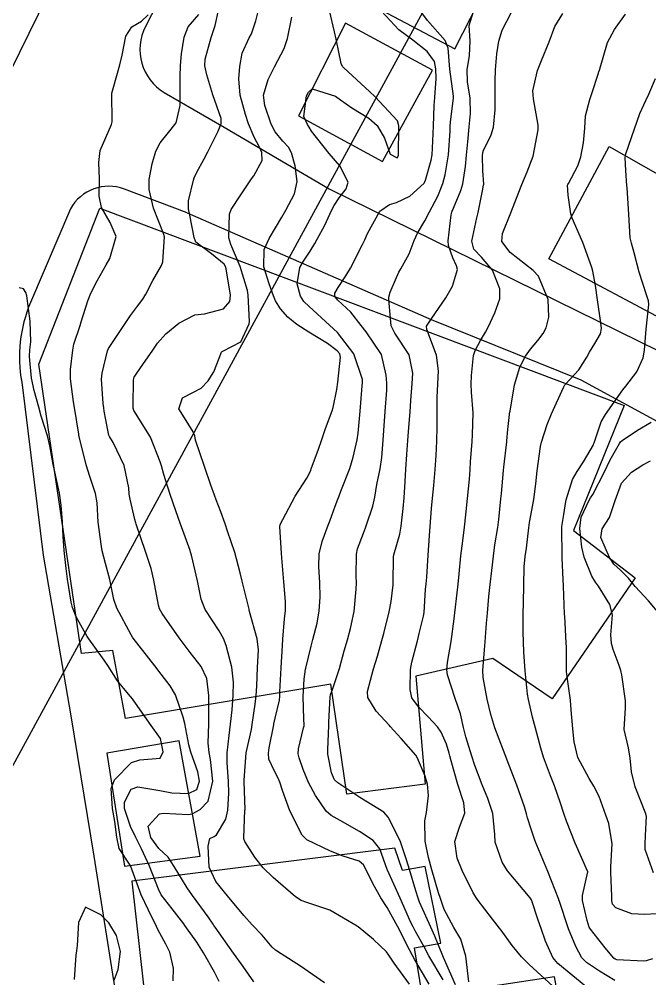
# Model space of a CAD drawing. Header units: metres. Extents: x 318500 to 325275, y 7408834 to 7428799.
# Drawn here: x 320727.3 to 320771.4, y 7409980.9 to 7410048.1 of the extents above; entities that cross this region are included whole.
import ezdxf

# ---------------------------------------------------------------- set-up
doc = ezdxf.new("R2010")
doc.units = ezdxf.units.M
doc.header["$MEASUREMENT"] = 0
doc.linetypes.add('CONTINUO', pattern=[0])
for name, color, linetype in [('Curvas de Nivel 1m', 11, 'Continuous'), ('Curvas de Nivel 5m', 15, 'Continuous'), ('Edificações', 30, 'Continuous'), ('Linha Férrea', 20, 'Continuous'), ('TEXTO', 45, 'Continuous'), ('Vias Primárias', 230, 'Continuous'), ('Vias Secundárias', 230, 'Continuous')]:
    doc.layers.add(name, color=color, linetype=linetype)

msp = doc.modelspace()

# ---------------------------------------------------------------- linework, layer by layer
at = {"layer": 'Curvas de Nivel 1m', "flags": 128}
for points, elevation in [([(320743.655, 7409980.729), (320742.926, 7409981.804), (320742.243, 7409982.747), (320740.958, 7409984.566), (320740.877, 7409984.679), (320740.82, 7409984.762), (320740.464, 7409985.271), (320739.388, 7409986.784), (320738.998, 7409987.318), (320738.09, 7409988.804), (320737.664, 7409989.448), (320737.032, 7409990.056), (320736.474, 7409990.826), (320736.266, 7409991.613), (320737.065, 7409992.489), (320737.347, 7409992.535), (320739.065, 7409992.437), (320739.356, 7409992.495), (320739.911, 7409992.777), (320740.484, 7409993.364), (320740.79, 7409994.765), (320740.643, 7409996.295), (320740.545, 7409996.769), (320740.468, 7409997.432), (320740.512, 7409998.77), (320740.524, 7409999.405), (320740.529, 7410000.77), (320740.378, 7410001.959), (320739.976, 7410002.778), (320739.215, 7410003.767), (320738.448, 7410004.802), (320737.255, 7410006.503), (320737.08, 7410006.822), (320737.001, 7410007.084), (320736.683, 7410008.826), (320736.479, 7410009.641), (320736.099, 7410010.832), (320735.437, 7410012.741), (320735.405, 7410012.839), (320735.342, 7410013.057), (320735.008, 7410014.496), (320734.957, 7410014.846), (320734.921, 7410015.292), (320734.609, 7410016.852), (320733.836, 7410018.441), (320733.566, 7410018.868), (320733.524, 7410018.972), (320733.426, 7410019.43), (320733.21, 7410020.646), (320733.174, 7410020.874), (320733.13, 7410021.189), (320733.016, 7410022.877), (320733.051, 7410023.302), (320733.427, 7410024.871), (320733.502, 7410025.034), (320734.724, 7410026.852), (320735.045, 7410027.329), (320735.537, 7410027.99), (320735.905, 7410028.476), (320736.119, 7410028.834), (320736.603, 7410029.791), (320737.217, 7410030.824), (320737.311, 7410031.095), (320737.42, 7410032.822), (320737.358, 7410033.077), (320736.643, 7410034.83), (320736.343, 7410036.14), (320736.344, 7410036.833), (320736.56, 7410037.948), (320736.82, 7410038.829), (320737.105, 7410039.416), (320737.703, 7410040.121), (320738.238, 7410040.812), (320738.518, 7410042.019), (320738.505, 7410042.809), (320738.523, 7410044.044), (320738.546, 7410044.808), (320738.603, 7410045.633), (320738.794, 7410046.805), (320739.084, 7410047.518), (320739.814, 7410048.37)], 741), ([(320748.599, 7409980.663), (320746.927, 7409981.823), (320745.568, 7409982.701), (320745.177, 7409982.941), (320744.945, 7409983.162), (320744.24, 7409984.008), (320743.559, 7409984.731), (320742.969, 7409985.372), (320741.819, 7409986.752), (320741.005, 7409987.754), (320740.546, 7409988.767), (320740.484, 7409990.218), (320740.6, 7409990.767), (320740.893, 7409990.911), (320741.044, 7409991.017), (320741.7, 7409992.114), (320741.844, 7409992.752), (320741.913, 7409993.927), (320741.896, 7409994.752), (320741.802, 7409996.065), (320741.808, 7409996.753), (320741.938, 7409997.952), (320742.044, 7409998.751), (320742.147, 7409999.768), (320742.213, 7410000.75), (320742.241, 7410001.698), (320742.126, 7410002.751), (320741.723, 7410004.254), (320741.545, 7410004.757), (320741.238, 7410005.292), (320740.254, 7410006.775), (320739.985, 7410007.497), (320739.735, 7410008.783), (320739.307, 7410010.569), (320739.244, 7410010.791), (320739.213, 7410010.89), (320738.525, 7410012.802), (320738.213, 7410013.671), (320737.812, 7410014.813), (320737.381, 7410016.219), (320737.203, 7410016.822), (320737.118, 7410017.099), (320736.432, 7410018.83), (320735.436, 7410020.424), (320735.281, 7410020.685), (320735.238, 7410020.843), (320735.224, 7410021.063), (320735.259, 7410022.843), (320735.302, 7410023.013), (320735.477, 7410023.309), (320736.111, 7410024.214), (320736.545, 7410024.83), (320736.939, 7410025.392), (320737.512, 7410026.058), (320738.432, 7410026.806), (320739.536, 7410027.387), (320740.217, 7410027.46), (320741.54, 7410027.802), (320741.987, 7410028.314), (320742.025, 7410028.755), (320741.735, 7410030.601), (320741.687, 7410030.759), (320741.583, 7410030.928), (320740.712, 7410031.655), (320739.605, 7410032.472), (320739.485, 7410032.792), (320739.187, 7410034.358), (320739.097, 7410034.798), (320739.092, 7410035.344), (320739.438, 7410036.793), (320739.498, 7410036.957), (320739.668, 7410037.315), (320740.186, 7410038.279), (320740.448, 7410038.779), (320741.166, 7410040.23), (320741.379, 7410040.765), (320741.371, 7410041.109), (320740.807, 7410042.774), (320740.389, 7410044.152), (320740.244, 7410044.783), (320740.257, 7410045.265), (320740.687, 7410046.777), (320740.966, 7410047.609), (320741.219, 7410048.769)], 742), ([(320754.548, 7409980.584), (320753.477, 7409982.049), (320753.105, 7409982.598), (320752.942, 7409982.825), (320752.029, 7409983.692), (320750.959, 7409984.574), (320750.927, 7409984.598), (320750.887, 7409984.631), (320748.976, 7409985.751), (320747.38, 7409986.28), (320746.986, 7409986.421), (320746.584, 7409986.686), (320745.01, 7409988.034), (320744.326, 7409988.72), (320743.744, 7409989.446), (320743.038, 7409990.543), (320742.977, 7409990.741), (320742.978, 7409990.804), (320743.048, 7409992.74), (320743.049, 7409992.762), (320742.998, 7409994.741), (320742.998, 7409994.845), (320743.12, 7409996.74), (320743.497, 7409998.383), (320743.558, 7409998.734), (320743.756, 7410000.146), (320743.83, 7410000.73), (320743.885, 7410001.427), (320743.934, 7410002.729), (320743.987, 7410003.96), (320743.909, 7410004.73), (320743.359, 7410006.638), (320743.337, 7410006.739), (320743.329, 7410006.807), (320743.263, 7410007.085), (320742.852, 7410008.744), (320742.708, 7410009.327), (320742.328, 7410010.75), (320741.831, 7410012.256), (320741.652, 7410012.757), (320741.348, 7410013.595), (320741.038, 7410014.446), (320740.924, 7410014.767), (320740.669, 7410015.472), (320740.207, 7410016.778), (320739.59, 7410018.615), (320739.56, 7410018.788), (320739.547, 7410018.914), (320739.424, 7410019.192), (320738.82, 7410020.186), (320738.424, 7410020.805), (320738.681, 7410021.572), (320739.458, 7410021.963), (320739.988, 7410022.256), (320740.467, 7410022.775), (320740.858, 7410023.39), (320741.405, 7410024.761), (320741.445, 7410024.816), (320741.501, 7410024.844), (320742.765, 7410025.494), (320743.343, 7410026.742), (320743.355, 7410026.919), (320743.277, 7410028.743), (320743.223, 7410029.075), (320742.705, 7410030.749), (320742.066, 7410032.293), (320741.926, 7410032.757), (320741.975, 7410034.408), (320742.079, 7410034.756), (320742.699, 7410035.694), (320743.406, 7410036.743), (320743.514, 7410036.89), (320743.665, 7410037.094), (320744.243, 7410038.171), (320744.215, 7410038.732), (320744.052, 7410039.093), (320743.701, 7410039.794), (320743.304, 7410040.744), (320743.088, 7410041.378), (320742.718, 7410042.75), (320742.619, 7410043.889), (320742.69, 7410044.751), (320742.852, 7410045.677), (320743.34, 7410046.745), (320743.498, 7410047.039), (320743.808, 7410047.942), (320743.965, 7410048.591)], 743), ([(320757.77, 7409980.537), (320756.938, 7409982.432), (320756.883, 7409982.551), (320756.332, 7409983.937), (320756.05, 7409984.564), (320755.263, 7409986.298), (320755.162, 7409986.577), (320754.998, 7409987.103), (320754.549, 7409988.585), (320754.35, 7409989.264), (320753.889, 7409990.592), (320753.065, 7409992.258), (320752.766, 7409992.605), (320751.085, 7409993.621), (320749.529, 7409994.654), (320749.309, 7409994.863), (320749.107, 7409995.359), (320748.839, 7409996.663), (320748.832, 7409996.956), (320748.913, 7409998.662), (320748.919, 7409998.897), (320749.007, 7410000.662), (320749.034, 7410000.809), (320749.186, 7410001.257), (320749.647, 7410002.653), (320749.993, 7410003.874), (320750.213, 7410004.645), (320750.438, 7410005.446), (320750.68, 7410006.639), (320750.834, 7410008.195), (320750.84, 7410008.637), (320750.828, 7410009.096), (320750.842, 7410010.637), (320750.924, 7410011.027), (320751.332, 7410012.108), (320751.476, 7410012.49), (320751.529, 7410012.627), (320751.992, 7410013.989), (320752.128, 7410014.619), (320752.271, 7410015.509), (320752.497, 7410016.613), (320752.617, 7410017.397), (320752.714, 7410018.611), (320752.759, 7410019.281), (320752.859, 7410020.609), (320752.965, 7410022.107), (320752.963, 7410022.608), (320752.929, 7410023.158), (320752.589, 7410024.614), (320751.523, 7410026.195), (320751.171, 7410026.635), (320750.452, 7410027.559), (320749.547, 7410028.399), (320749.337, 7410028.662), (320749.33, 7410028.886), (320749.559, 7410029.286), (320750.107, 7410030.117), (320750.423, 7410030.647), (320751.262, 7410032.292), (320751.42, 7410032.633), (320751.614, 7410033.069), (320752.488, 7410034.617), (320753.156, 7410035.089), (320753.639, 7410035.233), (320754.567, 7410035.67), (320755.569, 7410036.581), (320755.609, 7410036.633), (320755.663, 7410036.789), (320756.062, 7410038.197), (320756.129, 7410038.573), (320756.165, 7410039.043), (320756.228, 7410040.572), (320756.281, 7410042.022), (320756.331, 7410042.571), (320756.427, 7410043.903), (320756.402, 7410044.571), (320756.291, 7410045.089), (320755.782, 7410045.786), (320754.777, 7410046.59), (320753.801, 7410047.318), (320752.601, 7410048.618)], 746), ([(320758.702, 7409980.735), (320758.502, 7409982.527), (320758.133, 7409983.714), (320757.651, 7409984.54), (320756.979, 7409985.795), (320756.709, 7409986.554), (320756.581, 7409986.971), (320756.124, 7409988.563), (320755.886, 7409989.425), (320755.639, 7409990.571), (320755.634, 7409991.999), (320755.743, 7409992.57), (320755.892, 7409993.764), (320755.819, 7409994.569), (320755.657, 7409995.12), (320755.118, 7409996.374), (320754.996, 7409996.581), (320753.971, 7409997.758), (320753.212, 7409998.599), (320753.151, 7409998.666), (320752.218, 7409999.666), (320751.636, 7410000.623), (320751.604, 7410001.043), (320752.038, 7410002.617), (320752.309, 7410003.518), (320752.616, 7410004.609), (320752.749, 7410005.095), (320753.14, 7410006.602), (320753.271, 7410007.339), (320753.399, 7410008.489), (320753.404, 7410008.599), (320753.432, 7410010.476), (320753.452, 7410010.599), (320753.877, 7410012.049), (320753.972, 7410012.594), (320754.111, 7410013.84), (320754.174, 7410014.592), (320754.247, 7410015.726), (320754.304, 7410016.591), (320754.375, 7410017.621), (320754.447, 7410018.59), (320754.517, 7410019.506), (320754.596, 7410020.589), (320754.655, 7410021.391), (320754.732, 7410022.587), (320754.775, 7410023.292), (320754.525, 7410024.59), (320753.523, 7410026.102), (320753.264, 7410026.604), (320753.131, 7410028.192), (320753.11, 7410028.607), (320753.19, 7410028.971), (320753.568, 7410029.825), (320753.814, 7410030.36), (320753.954, 7410030.596), (320754.539, 7410031.647), (320754.875, 7410032.587), (320755.105, 7410033.095), (320755.624, 7410033.96), (320755.957, 7410034.575), (320756.536, 7410035.678), (320756.894, 7410036.561), (320757.056, 7410037.173), (320757.284, 7410038.556), (320757.395, 7410040.243), (320757.404, 7410040.555), (320757.426, 7410040.843), (320757.637, 7410042.552), (320757.632, 7410042.662), (320757.376, 7410044.556), (320757.247, 7410046.02), (320757.043, 7410046.561), (320755.811, 7410047.955), (320755.35, 7410048.585)], 747), ([(320764.574, 7409980.445), (320762.932, 7409981.945), (320762.375, 7409982.478), (320761.741, 7409983.281), (320760.959, 7409984.356), (320760.844, 7409984.501), (320760.353, 7409985.122), (320759.274, 7409986.517), (320758.996, 7409986.952), (320758.228, 7409988.532), (320757.882, 7409989.39), (320757.725, 7409990.54), (320758.046, 7409991.544), (320758.411, 7409992.53), (320758.354, 7409993.258), (320757.944, 7409994.537), (320757.468, 7409996.202), (320757.374, 7409996.546), (320757.322, 7409996.737), (320757.138, 7409997.352), (320756.775, 7409998.186), (320756.512, 7409998.56), (320755.861, 7409999.27), (320755.171, 7409999.968), (320754.716, 7410000.585), (320754.603, 7410001.168), (320754.632, 7410002.586), (320754.707, 7410003.093), (320755.104, 7410004.581), (320755.131, 7410004.681), (320755.238, 7410005.085), (320755.533, 7410006.299), (320755.574, 7410006.575), (320755.682, 7410008.176), (320755.712, 7410008.574), (320755.754, 7410009.032), (320755.855, 7410010.572), (320755.945, 7410011.957), (320755.99, 7410012.57), (320756.102, 7410013.826), (320756.169, 7410014.568), (320756.253, 7410015.441), (320756.355, 7410016.566), (320756.421, 7410017.548), (320756.459, 7410018.564), (320756.487, 7410019.512), (320756.485, 7410020.564), (320756.483, 7410021.588), (320756.534, 7410022.564), (320756.582, 7410023.465), (320756.432, 7410024.566), (320755.76, 7410026.343), (320755.732, 7410026.577), (320756.116, 7410027.151), (320757.095, 7410028.557), (320757.563, 7410029.385), (320757.916, 7410030.545), (320757.842, 7410030.804), (320757.592, 7410031.364), (320757.287, 7410032.237), (320757.265, 7410032.555), (320757.458, 7410034.382), (320757.508, 7410034.552), (320757.545, 7410034.637), (320757.634, 7410034.847), (320758.133, 7410036.063), (320758.271, 7410036.541), (320758.47, 7410037.746), (320758.547, 7410038.537), (320758.631, 7410039.468), (320758.732, 7410040.535), (320758.809, 7410041.448), (320758.792, 7410042.534), (320758.619, 7410043.675), (320758.585, 7410044.538), (320758.74, 7410045.496), (320758.8, 7410046.535), (320758.735, 7410047.607), (320759.006, 7410048.532)], 748), ([(320766.88, 7409980.42), (320764.934, 7409982.022), (320764.573, 7409982.446), (320764.075, 7409983.572), (320763.766, 7409984.458), (320763.562, 7409985.054), (320763.079, 7409986.469), (320762.992, 7409986.622), (320761.414, 7409988.494), (320761.029, 7409989.11), (320760.548, 7409990.505), (320760.516, 7409991.045), (320760.381, 7409992.507), (320760.033, 7409993.564), (320759.632, 7409994.515), (320759.12, 7409995.855), (320758.901, 7409996.523), (320758.489, 7409997.876), (320758.34, 7409998.532), (320758.108, 7409999.48), (320757.737, 7410000.542), (320757.205, 7410002.213), (320757.159, 7410002.551), (320757.215, 7410003.07), (320757.472, 7410004.546), (320757.682, 7410006.116), (320757.73, 7410006.543), (320757.892, 7410007.93), (320757.961, 7410008.54), (320758.032, 7410009.273), (320758.151, 7410010.537), (320758.278, 7410011.584), (320758.401, 7410012.534), (320758.503, 7410013.383), (320758.62, 7410014.531), (320758.748, 7410015.894), (320758.786, 7410016.529), (320758.817, 7410017.111), (320758.927, 7410018.527), (320758.966, 7410018.988), (320759.013, 7410020.527), (320758.897, 7410021.962), (320758.858, 7410022.529), (320758.881, 7410023.127), (320759.038, 7410024.527), (320759.139, 7410024.892), (320759.516, 7410025.595), (320759.864, 7410026.177), (320760.05, 7410026.515), (320760.526, 7410027.524), (320760.864, 7410028.507), (320760.878, 7410029.189), (320760.365, 7410030.512), (320759.593, 7410031.412), (320759.041, 7410031.968), (320758.916, 7410032.53), (320759.254, 7410034.153), (320759.343, 7410034.524), (320759.396, 7410034.761), (320759.653, 7410036.055), (320759.736, 7410036.442), (320759.745, 7410036.519), (320759.674, 7410037.439), (320759.648, 7410038.521), (320759.693, 7410038.819), (320760.256, 7410039.963), (320760.423, 7410040.513), (320760.536, 7410041.703), (320760.544, 7410042.512), (320760.536, 7410043.734), (320760.557, 7410044.512), (320760.668, 7410045.624), (320760.807, 7410046.51), (320761.027, 7410047.282), (320761.654, 7410048.502)], 749), ([(320771.554, 7409982.354), (320771.097, 7409982.198), (320770.937, 7409982.172), (320769.054, 7409982.272), (320768.939, 7409982.318), (320768.845, 7409982.391), (320768.242, 7409983.11), (320767.21, 7409984.416), (320767.124, 7409984.57), (320766.976, 7409985.033), (320766.662, 7409986.423), (320766.641, 7409986.778), (320767.02, 7409988.42), (320766.133, 7409990.429), (320765.538, 7409991.962), (320765.371, 7409992.437), (320765.083, 7409993.3), (320764.684, 7409994.446), (320764.423, 7409995.137), (320763.928, 7409996.458), (320763.744, 7409997.069), (320763.365, 7409998.467), (320763.162, 7409999.244), (320762.878, 7410000.475), (320762.81, 7410000.852), (320762.64, 7410002.479), (320762.546, 7410003.803), (320762.522, 7410004.481), (320762.502, 7410005.22), (320762.501, 7410006.481), (320762.523, 7410007.23), (320762.539, 7410008.481), (320762.58, 7410009.758), (320762.652, 7410010.48), (320762.73, 7410011.068), (320762.897, 7410012.477), (320762.955, 7410012.867), (320763.237, 7410014.472), (320763.381, 7410015.571), (320763.478, 7410016.469), (320763.71, 7410018.172), (320763.777, 7410018.465), (320764.186, 7410019.711), (320764.488, 7410020.454), (320765.331, 7410022.305), (320765.393, 7410022.441), (320765.424, 7410022.488), (320765.471, 7410022.539), (320766.386, 7410023.532), (320766.963, 7410024.425), (320767.151, 7410024.778), (320767.514, 7410025.367), (320767.9, 7410026.039), (320767.979, 7410026.413), (320767.937, 7410026.817), (320767.7, 7410028.418), (320767.565, 7410029.427), (320767.385, 7410030.422), (320767.307, 7410030.7), (320766.685, 7410032.429), (320765.928, 7410034.136), (320765.829, 7410034.438), (320765.65, 7410035.754), (320765.61, 7410036.441), (320765.618, 7410036.483), (320765.662, 7410036.557), (320766.321, 7410037.793), (320766.531, 7410038.432), (320766.72, 7410039.41), (320766.804, 7410040.429), (320766.866, 7410041.285), (320767.154, 7410042.426), (320767.31, 7410042.861), (320767.768, 7410044.287), (320767.804, 7410044.385), (320767.816, 7410044.419), (320767.837, 7410044.485), (320768.405, 7410046.411), (320768.879, 7410047.329), (320769.647, 7410048.393)], 751), ([(320755.938, 7409980.565), (320754.936, 7409982.28), (320754.761, 7409982.582), (320754.563, 7409982.964), (320753.738, 7409984.592), (320752.98, 7409985.928), (320752.554, 7409986.607), (320751.996, 7409987.624), (320751.504, 7409988.623), (320751.327, 7409988.93), (320751.025, 7409989.171), (320749.908, 7409989.526), (320749.032, 7409989.877), (320747.369, 7409990.677), (320747.045, 7409990.994), (320746.176, 7409992.693), (320745.672, 7409994.12), (320745.475, 7409994.704), (320745.366, 7409994.969), (320745.108, 7409995.468), (320744.711, 7409996.311), (320744.687, 7409996.716), (320744.75, 7409997.091), (320745.058, 7409998.711), (320745.073, 7409998.79), (320745.157, 7409999.165), (320745.452, 7410000.429), (320745.481, 7410000.705), (320745.491, 7410001.013), (320745.566, 7410002.705), (320745.66, 7410004.267), (320745.697, 7410004.703), (320745.822, 7410006.131), (320745.882, 7410006.701), (320745.892, 7410007.327), (320745.774, 7410008.703), (320745.619, 7410010.392), (320745.592, 7410010.706), (320745.483, 7410012.562), (320745.512, 7410012.707), (320745.696, 7410013.056), (320746.563, 7410014.692), (320747.383, 7410015.959), (320747.62, 7410016.445), (320747.709, 7410016.677), (320748.173, 7410017.908), (320748.424, 7410018.67), (320748.668, 7410019.432), (320749.136, 7410020.663), (320749.213, 7410020.902), (320749.465, 7410022.155), (320749.539, 7410022.659), (320749.73, 7410024.423), (320749.669, 7410024.657), (320749.503, 7410024.86), (320748.809, 7410025.369), (320747.522, 7410026.173), (320746.682, 7410026.693), (320746.043, 7410027.21), (320745.541, 7410027.81), (320745.19, 7410028.359), (320745.039, 7410028.718), (320744.73, 7410029.555), (320744.373, 7410030.728), (320744.39, 7410031.936), (320744.729, 7410032.723), (320745.625, 7410034.218), (320745.911, 7410034.706), (320746.503, 7410035.842), (320746.693, 7410036.695), (320746.567, 7410037.806), (320746.293, 7410038.701), (320746.085, 7410039.095), (320745.698, 7410039.523), (320745.166, 7410040.179), (320744.888, 7410040.722), (320744.442, 7410042.016), (320744.353, 7410042.731), (320744.658, 7410043.825), (320745.118, 7410044.72), (320745.783, 7410046.012), (320746.027, 7410046.706), (320746.32, 7410048.194)], 744), ([(320771.847, 7409985.486), (320770.981, 7409985.45), (320770.109, 7409985.501), (320768.985, 7409985.923), (320768.756, 7409986.162), (320768.691, 7409986.394), (320768.692, 7409986.698), (320768.637, 7409988.396), (320768.637, 7409988.785), (320768.715, 7409990.395), (320768.485, 7409991.819), (320768.286, 7409992.402), (320767.805, 7409993.694), (320767.448, 7409994.415), (320767.108, 7409994.954), (320766.328, 7409996.428), (320766.058, 7409997.513), (320765.974, 7409998.432), (320765.852, 7409999.751), (320765.802, 7410000.434), (320765.575, 7410002.066), (320765.54, 7410002.437), (320765.522, 7410004.142), (320765.506, 7410004.437), (320765.404, 7410006.292), (320765.395, 7410006.439), (320765.315, 7410008.415), (320765.317, 7410008.44), (320765.294, 7410008.866), (320765.229, 7410010.361), (320765.229, 7410010.441), (320765.233, 7410010.519), (320765.195, 7410012.442), (320765.207, 7410012.577), (320765.355, 7410013.419), (320765.489, 7410014.318), (320765.511, 7410014.439), (320765.953, 7410015.866), (320766.276, 7410016.431), (320766.726, 7410017.101), (320767.418, 7410018.283), (320767.455, 7410018.384), (320767.466, 7410018.419), (320767.962, 7410019.892), (320768.253, 7410020.408), (320769.467, 7410022.124), (320769.675, 7410022.387), (320770.461, 7410023.4), (320770.889, 7410024.369), (320770.978, 7410024.898), (320771.097, 7410026.366), (320771.288, 7410028.104), (320771.274, 7410028.364), (320771.134, 7410028.789), (320770.624, 7410030.374), (320770.256, 7410031.724), (320770.067, 7410032.383), (320769.994, 7410032.765), (320769.882, 7410034.386), (320769.77, 7410036.277), (320769.762, 7410036.388), (320769.676, 7410037.461), (320769.641, 7410038.391), (320769.693, 7410038.646), (320770.277, 7410040.381), (320770.651, 7410041.451), (320771.076, 7410042.37), (320771.297, 7410042.817), (320771.763, 7410043.901)], 752), ([(320738.017, 7409980.803), (320738.043, 7409981.683), (320737.798, 7409982.807), (320737.511, 7409983.377), (320736.956, 7409984.403), (320736.765, 7409984.822), (320736.567, 7409985.222), (320735.791, 7409986.832), (320735.063, 7409988.796), (320735.046, 7409988.84), (320735.02, 7409988.885), (320734.249, 7409990.069), (320734.088, 7409990.854), (320733.953, 7409991.96), (320733.777, 7409992.859), (320733.7, 7409994.251), (320733.918, 7409994.858), (320735.112, 7409996.068), (320735.688, 7409996.261), (320737.116, 7409996.383), (320737.329, 7409996.817), (320737.134, 7409997.744), (320736.372, 7409998.828), (320735.175, 7410000.517), (320734.91, 7410000.844), (320734.121, 7410001.788), (320733.448, 7410002.866), (320733.206, 7410003.237), (320732.021, 7410004.888), (320731.25, 7410006.259), (320730.988, 7410006.903), (320730.887, 7410007.281), (320730.639, 7410008.906), (320730.552, 7410009.647), (320730.407, 7410010.909), (320730.338, 7410011.897), (320730.296, 7410012.91), (320730.202, 7410014.061), (320730.08, 7410014.913), (320729.692, 7410016.61), (320729.624, 7410016.918), (320729.41, 7410018.226), (320729.246, 7410018.923), (320728.794, 7410020.29), (320728.622, 7410020.932), (320728.308, 7410022.086), (320728.107, 7410022.94), (320727.976, 7410024.459), (320728.01, 7410024.942), (320728.064, 7410025.5), (320728.023, 7410026.942), (320727.791, 7410028.702), (320727.718, 7410028.947), (320727.554, 7410029.193), (320727.249, 7410029.26)], 739), ([(320771.624, 7409988.354), (320771.045, 7409989.993), (320771.038, 7409990.36), (320771.056, 7409990.97), (320771.117, 7409992.312), (320771.113, 7409992.36), (320771.072, 7409992.482), (320770.339, 7409994.371), (320770.077, 7409995.414), (320769.985, 7409996.377), (320769.863, 7409997.105), (320769.575, 7409998.384), (320769.664, 7409999.891), (320769.669, 7410000.383), (320769.397, 7410002.197), (320769.365, 7410002.388), (320769.338, 7410002.515), (320769.215, 7410002.847), (320768.796, 7410003.967), (320768.679, 7410004.398), (320768.642, 7410004.996), (320768.759, 7410006.398), (320768.559, 7410007.113), (320767.781, 7410008.413), (320767.565, 7410008.688), (320767.297, 7410009.108), (320766.774, 7410010.425), (320766.615, 7410011.132), (320766.456, 7410012.429), (320766.556, 7410013.224), (320767.124, 7410014.422), (320767.218, 7410014.575), (320767.374, 7410014.814), (320768.196, 7410016.408), (320768.575, 7410017.23), (320769.248, 7410018.393), (320769.32, 7410018.493), (320769.423, 7410018.596), (320770.496, 7410019.312), (320771.443, 7410019.874)], 753), ([(320772.133, 7410006.351), (320771.275, 7410007.379), (320770.34, 7410008.374), (320769.876, 7410008.961), (320769.301, 7410009.522), (320768.851, 7410009.942), (320768.536, 7410010.402), (320767.944, 7410011.797), (320768.029, 7410012.41), (320768.54, 7410013.214), (320768.927, 7410014.397), (320769.382, 7410015.611), (320770.072, 7410016.38), (320770.877, 7410016.889), (320771.402, 7410017.159)], 754), ([(320733.91, 7409980.855), (320734.176, 7409981.596), (320734.341, 7409982.849), (320734.069, 7409983.971), (320733.53, 7409984.861), (320732.968, 7409985.411), (320731.905, 7409985.957), (320731.413, 7409984.893), (320731.321, 7409983.272), (320731.263, 7409982.895), (320731.226, 7409982.605), (320731.09, 7409980.897)], 738)]:
    msp.add_lwpolyline(points, dxfattribs=dict(at, elevation=elevation))
at = {"layer": 'Curvas de Nivel 5m', "flags": 128}
for points, elevation in [([(320741.248, 7409980.757), (320740.92, 7409981.423), (320740.157, 7409982.772), (320739.682, 7409983.514), (320738.957, 7409984.522), (320738.845, 7409984.678), (320738.761, 7409984.793), (320737.946, 7409985.835), (320737.197, 7409986.817), (320736.996, 7409987.206), (320736.371, 7409988.826), (320735.817, 7409990.047), (320735.405, 7409990.836), (320735.052, 7409991.61), (320734.632, 7409992.847), (320734.619, 7409993.304), (320735.091, 7409994.214), (320735.545, 7409994.384), (320737.089, 7409994.107), (320737.932, 7409993.962), (320739.087, 7409993.899), (320739.682, 7409994.19), (320739.855, 7409994.779), (320739.751, 7409995.425), (320739.264, 7409996.788), (320739.128, 7409997.303), (320738.839, 7409998.795), (320738.719, 7409999.234), (320738.188, 7410000.805), (320737.816, 7410001.441), (320737.194, 7410002.244), (320736.741, 7410002.825), (320735.229, 7410004.761), (320735.173, 7410004.841), (320735.079, 7410004.996), (320734.088, 7410006.858), (320733.887, 7410007.482), (320733.605, 7410008.865), (320733.297, 7410009.983), (320733.063, 7410010.874), (320733.006, 7410011.183), (320732.789, 7410012.878), (320732.7, 7410014.226), (320732.59, 7410014.882), (320732.191, 7410016.075), (320731.939, 7410016.892), (320731.455, 7410018.864), (320731.444, 7410018.9), (320731.438, 7410018.917), (320731.421, 7410019.032), (320731.128, 7410020.903), (320731.059, 7410021.29), (320730.836, 7410022.906), (320730.839, 7410023.547), (320731.003, 7410024.905), (320731.084, 7410025.324), (320731.517, 7410026.641), (320731.602, 7410026.899), (320732.068, 7410028.366), (320732.274, 7410028.889), (320732.699, 7410029.747), (320733.333, 7410030.874), (320733.585, 7410031.321), (320734.041, 7410032.863), (320733.615, 7410033.84), (320733.004, 7410034.879), (320732.846, 7410035.678), (320732.865, 7410036.882), (320732.819, 7410038.025), (320732.929, 7410038.881), (320733.708, 7410040.683), (320733.748, 7410040.869), (320733.74, 7410042.87), (320734.178, 7410044.449), (320734.291, 7410044.862), (320734.463, 7410045.545), (320734.722, 7410046.856), (320735.127, 7410047.523), (320735.806, 7410047.923), (320736.286, 7410048.362)], 740), ([(320756.915, 7409980.876), (320755.911, 7409982.565), (320755.571, 7409983.196), (320754.957, 7409984.302), (320754.804, 7409984.582), (320754.651, 7409984.897), (320753.902, 7409986.591), (320753.019, 7409988.543), (320752.998, 7409988.6), (320752.471, 7409990.045), (320752, 7409990.616), (320751.049, 7409991.257), (320749.701, 7409992.009), (320749.065, 7409992.359), (320748.723, 7409992.663), (320747.989, 7409993.768), (320747.483, 7409994.676), (320747.109, 7409995.579), (320746.828, 7409996.396), (320746.758, 7409996.685), (320746.786, 7409997.024), (320747.147, 7409998.502), (320747.18, 7409998.65), (320747.182, 7409998.68), (320747.157, 7409999.117), (320747.122, 7410000.681), (320747.192, 7410001.904), (320747.278, 7410002.6), (320747.293, 7410002.679), (320747.679, 7410004.22), (320747.793, 7410004.674), (320748.091, 7410005.828), (320748.246, 7410006.67), (320748.305, 7410007.635), (320748.285, 7410008.67), (320748.22, 7410009.747), (320748.242, 7410010.671), (320748.455, 7410011.537), (320748.86, 7410012.665), (320748.993, 7410013.016), (320749.36, 7410013.998), (320749.544, 7410014.481), (320749.61, 7410014.656), (320749.756, 7410015.037), (320750.376, 7410016.645), (320750.617, 7410017.427), (320750.885, 7410018.638), (320750.958, 7410019.106), (320751.106, 7410020.635), (320751.238, 7410022.404), (320751.263, 7410022.633), (320751.258, 7410022.849), (320750.671, 7410024.642), (320749.522, 7410026.136), (320748.958, 7410026.666), (320747.543, 7410027.954), (320747.169, 7410028.309), (320746.921, 7410028.689), (320746.698, 7410029.558), (320746.893, 7410030.69), (320747.147, 7410031.127), (320747.597, 7410031.827), (320747.922, 7410032.36), (320748.103, 7410032.675), (320748.643, 7410033.647), (320749.109, 7410034.665), (320749.279, 7410035.02), (320749.643, 7410035.551), (320750.122, 7410036.184), (320750.253, 7410036.651), (320749.677, 7410037.797), (320748.937, 7410038.668), (320747.705, 7410040.211), (320747.527, 7410040.501), (320747.418, 7410040.684), (320747.166, 7410041.241), (320747.343, 7410042.686), (320747.487, 7410042.941), (320747.748, 7410043.194), (320749.368, 7410042.664), (320749.736, 7410042.417), (320750.528, 7410041.848), (320751.718, 7410041.131), (320752.295, 7410040.621), (320752.812, 7410039.724), (320753.211, 7410038.607), (320753.686, 7410038.364), (320753.772, 7410038.516), (320753.786, 7410038.599), (320753.81, 7410040.498), (320753.802, 7410040.599), (320753.715, 7410040.938), (320752.141, 7410042.624), (320751.745, 7410042.992), (320749.955, 7410044.657), (320749.865, 7410044.753), (320749.773, 7410044.963), (320749.424, 7410046.664), (320749.304, 7410047.158), (320748.955, 7410048.669)], 745), ([(320768.917, 7409980.827), (320767.84, 7409981.492), (320766.935, 7409982.095), (320766.603, 7409982.423), (320766.177, 7409983.203), (320765.662, 7409984.433), (320765.015, 7409986.415), (320765.006, 7409986.44), (320764.991, 7409986.502), (320764.225, 7409988.452), (320763.652, 7409989.849), (320763.386, 7409990.465), (320763.295, 7409990.708), (320763.059, 7409991.402), (320762.803, 7409992.21), (320762.734, 7409992.475), (320762.59, 7409992.965), (320762.064, 7409994.486), (320761.391, 7409996.231), (320761.289, 7409996.498), (320761.247, 7409996.615), (320761.134, 7409996.925), (320760.529, 7409998.506), (320760.236, 7409999.438), (320759.973, 7410000.512), (320759.704, 7410002.013), (320759.681, 7410002.515), (320759.796, 7410003.943), (320759.84, 7410004.514), (320759.943, 7410005.82), (320759.997, 7410006.513), (320760.105, 7410007.684), (320760.199, 7410008.511), (320760.302, 7410009.508), (320760.417, 7410010.509), (320760.53, 7410011.299), (320760.723, 7410012.506), (320760.796, 7410013.057), (320760.951, 7410014.504), (320760.986, 7410014.892), (320761.136, 7410016.503), (320761.158, 7410016.738), (320761.351, 7410018.501), (320761.356, 7410018.565), (320761.433, 7410019.358), (320761.542, 7410020.406), (320761.554, 7410020.498), (320761.585, 7410020.631), (320761.895, 7410022.494), (320762.258, 7410023.719), (320762.664, 7410024.483), (320763.013, 7410024.972), (320763.517, 7410025.59), (320763.91, 7410026.079), (320764.1, 7410026.461), (320764.292, 7410027.213), (320764.261, 7410028.459), (320763.574, 7410030.081), (320763.211, 7410030.476), (320761.599, 7410031.74), (320761.018, 7410032.506), (320761.045, 7410033.076), (320761.63, 7410034.5), (320762.191, 7410035.953), (320762.399, 7410036.489), (320762.784, 7410037.372), (320763.197, 7410038.477), (320763.55, 7410040.314), (320763.561, 7410040.472), (320763.549, 7410040.636), (320763.225, 7410042.478), (320763.189, 7410043.037), (320763.5, 7410044.474), (320763.777, 7410045.153), (320764.318, 7410046.462), (320764.723, 7410047.539), (320765.269, 7410048.448)], 750)]:
    msp.add_lwpolyline(points, dxfattribs=dict(at, elevation=elevation))
at = {"layer": 'Edificações'}
msp.add_lwpolyline([(320746.966, 7410051.675), (320757.732, 7410045.972), (320761.592, 7410053.575)], dxfattribs=at)
for points in [[(320756.162, 7410044.494), (320750.07, 7410047.767), (320746.792, 7410041.297), (320752.653, 7410038.101), (320756.162, 7410044.494)], [(320768.515, 7410039.159), (320777.006, 7410034.335), (320783.864, 7410047.928), (320792.867, 7410041.111), (320788.973, 7410032.903), (320788.548, 7410031.405), (320789.288, 7410031.016), (320787.263, 7410022.497), (320785.744, 7410019.657), (320780.324, 7410022.576), (320780.986, 7410025.572), (320773.975, 7410027.906), (320773.235, 7410026.544), (320764.308, 7410031.296), (320768.515, 7410039.159)], [(320731.618, 7410003.686), (320728.642, 7410023.924), (320732.89, 7410034.829), (320769.573, 7410021.035), (320766.032, 7410012.306), (320770.326, 7410008.999), (320764.524, 7410000.518), (320760.372, 7410003.345), (320754.994, 7410002.12), (320755.651, 7409994.57), (320750.178, 7409993.863), (320749.042, 7410001.546), (320734.7, 7409999.143), (320733.804, 7410003.902), (320731.618, 7410003.686)], [(320738.453, 7409997.579), (320733.394, 7409996.737), (320734.612, 7409988.832), (320739.904, 7409989.534), (320738.453, 7409997.579)], [(320753.53, 7409990.085), (320735.124, 7409987.781), (320737.285, 7409968.655), (320740.062, 7409968.984), (320741.617, 7409959.04), (320744.583, 7409959.463), (320745.759, 7409953.304), (320761.211, 7409955.85), (320760.129, 7409961.868), (320767.899, 7409963.635), (320764.697, 7409981.093), (320755.471, 7409979.683), (320754.906, 7409983.115), (320756.742, 7409983.444), (320755.659, 7409988.803), (320754.059, 7409988.521), (320753.53, 7409990.085)]]:
    msp.add_lwpolyline(points, close=True, dxfattribs=at)
at = {"layer": 'Linha Férrea'}
msp.add_lwpolyline([(321000, 7409672.461, 0.064653), (320912.297, 7409751.466, 0.030753), (320836.249, 7409797.862, -0.016147), (320768.63, 7409837.796, -0.116635), (320583.997, 7410039.771), (320542.786, 7410113.919, 0.026405), (320494.03, 7410193.917, 0.017029), (320443.189, 7410260.7), (320429.493, 7410278.025, -0.097268), (320322.982, 7410493.451), (320310.757, 7410540.446), (320304.231, 7410567.008, 0.019913), (320282.851, 7410638.027, 0.100687), (320180.06, 7410806.177, 0.011092)], format="xyb", dxfattribs=at)
at = {"layer": 'TEXTO', "linetype": 'CONTINUO'}
msp.add_polyline3d([(320688.039, 7409924.635, 0), (320786.041, 7410104.745, 0)], dxfattribs=at)
at = {"layer": 'Vias Primárias'}
msp.add_lwpolyline([(320721.343, 7410134.628, 0.399226), (320718.746, 7410134.386), (320710.499, 7410124.354), (320702.451, 7410114.203), (320695.361, 7410105.701), (320687.82, 7410096.108), (320679.546, 7410085.808), (320673.873, 7410077.908, 0.326033), (320673.998, 7410061.435, 0.087185), (320679.26, 7410056.444), (320691.404, 7410047.439), (320701.376, 7410040.197), (320712.663, 7410032.402), (320716.895, 7410029.027, 0.34985), (320718.766, 7410029.027), (320722.065, 7410035.117), (320756.668, 7410105.553, 0.392079), (320756, 7410107.37)], format="xyb", close=True, dxfattribs=at)
for points in [[(320771.183, 7410123.873), (320765.191, 7410106.342), (320760.453, 7410094.64), (320749.633, 7410073.209), (320739.909, 7410054.99), (320736.088, 7410047.551, 0.394498), (320737.406, 7410042.917), (320741.587, 7410040.503)], [(320739.005, 7410034.519), (320734.614, 7410036.17, 0.370693), (320730.839, 7410034.79), (320728.051, 7410028.236, 0.146576), (320727.43, 7410022.669), (320728.928, 7410010.574), (320730.865, 7409999.343), (320732.466, 7409989.52), (320734.096, 7409979.363)]]:
    msp.add_lwpolyline(points, format="xyb", dxfattribs=at)
at = {"layer": 'Vias Secundárias'}
for points in [[(320741.587, 7410040.503), (320748.926, 7410036.186), (320777.791, 7410021.986), (320805.694, 7410004.872), (320809.805, 7410002.324)], [(320739.005, 7410034.519), (320756.071, 7410027.064), (320766.526, 7410022.827), (320776.432, 7410017.447), (320795.363, 7410003.75), (320805.205, 7409996.571)]]:
    msp.add_lwpolyline(points, dxfattribs=at)

doc.saveas('drawing.dxf')
